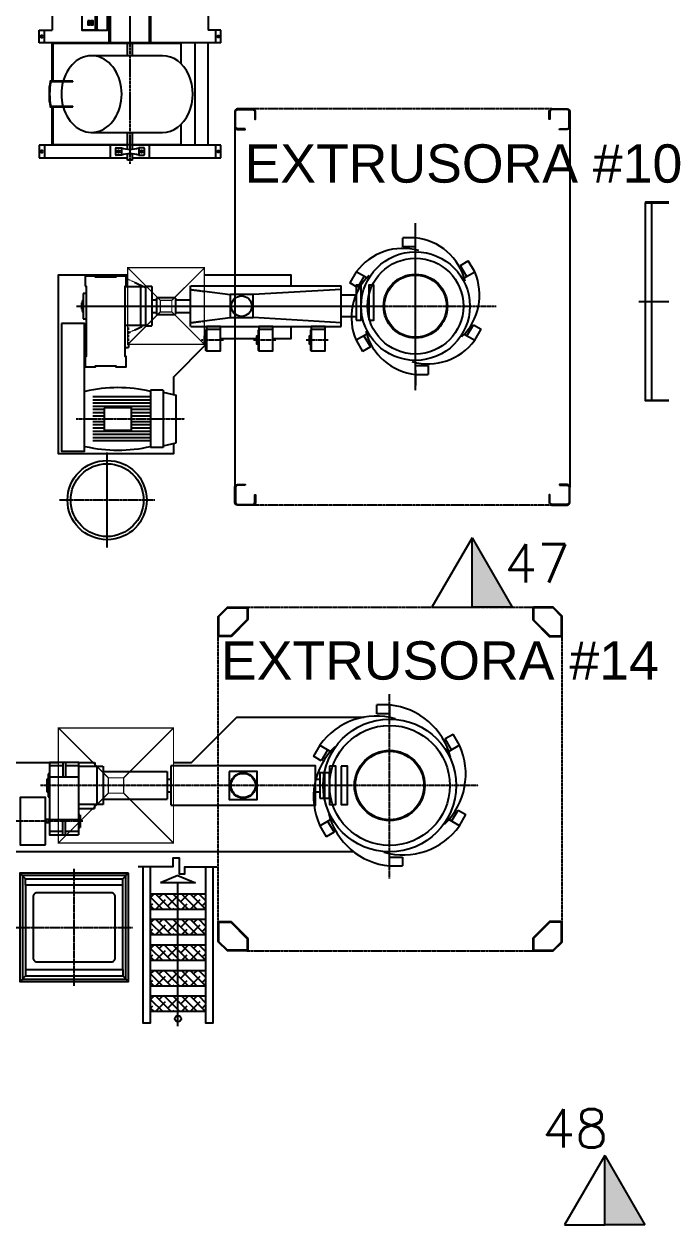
# Model space of a CAD drawing. Header units: millimetres. Extents: x -107 to 237943, y 136 to 168336.
# Drawn here: x 59590 to 64570, y 104794 to 114194 of the extents above; entities that cross this region are included whole.
import ezdxf

# ---------------------------------------------------------------- set-up
doc = ezdxf.new("R2010")
doc.units = ezdxf.units.MM
doc.linetypes.add('CENTER2', pattern=[28.575, 19.05, -3.175, 3.175, -3.175])
doc.linetypes.add('HIDDEN2', pattern=[4.7625, 3.175, -1.5875])
for name, color, linetype in [('estructura metálica', 7, 'Continuous'), ('Extintores CO2', 1, 'Continuous'), ('Extintores pqs', 5, 'Continuous'), ('Hidrantes', 5, 'Continuous'), ('maquinaria', 7, 'Continuous'), ('textos', 7, 'Continuous')]:
    doc.layers.add(name, color=color, linetype=linetype)
doc.styles.get("Standard").update_dxf_attribs({"font": 'romans.shx', "width": 0.87})
doc.styles.add('style1', font='arial.ttf')

# ---------------------------------------------------------------- blocks, each defined once
blk = doc.blocks.new('dmp 1')
at = {"color": 156}
for p, q in [((-405, 405), (-425, 425)), ((-380, 380), (-405, 405)), ((380, 380), (-380, 380)), ((-380, 330), (-380, 380)), ((380, 380), (405, 405)), ((380, 330), (380, 380)), ((405, 405), (425, 425)), ((-380, -330), (-380, -380)), ((380, -330), (380, -380)), ((-405, -405), (-425, -425)), ((-380, -380), (-405, -405)), ((380, -380), (-380, -380)), ((380, -380), (405, -405)), ((405, -405), (425, -425))]:
    blk.add_line(p, q, dxfattribs=at)
at = {"linetype": 'CENTER2', "ltscale": 0.1}
for p, q in [((0, 459), (0, -459)), ((459, 0), (-459, 0))]:
    blk.add_line(p, q, dxfattribs=at)
at = {"color": 156}
for points in [[(-425, -425), (425, -425), (425, 425), (-425, 425)], [(-405, -405), (405, -405), (405, 405), (-405, 405)], [(-380, -330), (380, -330), (380, 330), (-380, 330)]]:
    blk.add_lwpolyline(points, close=True, dxfattribs=at)
blk.add_lwpolyline([(-290, -270), (290, -270, 0.414214), (320, -240), (320, 240, 0.414214), (290, 270), (-290, 270, 0.414214), (-320, 240), (-320, -240, 0.414214)], format="xyb", close=True, dxfattribs=at)
blk = doc.blocks.new('escal')
at = {"layer": 'estructura metálica'}
h = blk.add_hatch(dxfattribs=at)
h.set_pattern_fill('ANSI38', color=256, scale=15)
h.set_pattern_definition([(45, (-19431.2, -18593.165), (-33.67596, 33.67596), []), (135, (-19431.2, -18593.165), (-101.02788, 33.67596), [119.0625, -71.4375])])
h.paths.add_polyline_path([(-887.8, 490), (-1007.8, 490), (-1007.8, 60), (-887.8, 60)])
h = blk.add_hatch(dxfattribs=at)
h.set_pattern_fill('ANSI38', color=256, scale=15)
h.set_pattern_definition([(45, (-19231.2, -18593.165), (-33.67596, 33.67596), []), (135, (-19231.2, -18593.165), (-101.02788, 33.67596), [119.0625, -71.4375])])
h.paths.add_polyline_path([(-687.8, 490), (-807.8, 490), (-807.8, 60), (-687.8, 60)])
h = blk.add_hatch(dxfattribs=at)
h.set_pattern_fill('ANSI38', color=256, scale=15)
h.set_pattern_definition([(45, (-19031.2, -18593.165), (-33.67596, 33.67596), []), (135, (-19031.2, -18593.165), (-101.02788, 33.67596), [119.0625, -71.4375])])
h.paths.add_polyline_path([(-487.8, 490), (-607.8, 490), (-607.8, 60), (-487.8, 60)])
h = blk.add_hatch(dxfattribs=at)
h.set_pattern_fill('ANSI38', color=256, scale=15)
h.set_pattern_definition([(45, (-18831.2, -18593.165), (-33.67596, 33.67596), []), (135, (-18831.2, -18593.165), (-101.02788, 33.67596), [119.0625, -71.4375])])
h.paths.add_polyline_path([(-287.8, 490), (-407.8, 490), (-407.8, 60), (-287.8, 60)])
h = blk.add_hatch(dxfattribs=at)
h.set_pattern_fill('ANSI38', color=256, scale=15)
h.set_pattern_definition([(45, (-18631.2, -18593.165), (-33.67596, 33.67596), []), (135, (-18631.2, -18593.165), (-101.02788, 33.67596), [119.0625, -71.4375])])
h.paths.add_polyline_path([(-87.8, 490), (-207.8, 490), (-207.8, 60), (-87.8, 60)])
for p, q in [((-1007.8, 490), (-1007.8, 60)), ((-887.8, 490), (-887.8, 60)), ((-807.8, 490), (-807.8, 60)), ((-687.8, 490), (-687.8, 60)), ((-607.8, 490), (-607.8, 60)), ((-487.8, 490), (-487.8, 60)), ((-407.8, 490), (-407.8, 60)), ((-287.8, 490), (-287.8, 60)), ((-207.8, 490), (-207.8, 60)), ((-87.8, 490), (-87.8, 60)), ((-1152.9, 275), (-1094.8, 411.3)), ((-1094.8, 411.3), (-1094.8, 138.7)), ((-1152.9, 275), (-1094.8, 138.7)), ((26.6, 275), (-1094.8, 275))]:
    blk.add_line(p, q, dxfattribs=at)
for points in [[(-1222.6, -37.5), (-1222.6, 238.3), (-1292.3, 238.3), (-1292.3, 283.7), (-1167.5, 283.7), (-1167.5, 329.2), (-1222.5, 329.2), (-1222.5, 577.5)], [(-1221.4, 490), (0, 490), (0, 550), (-1221.4, 550)], [(-1221.4, 0), (0, 0), (0, 60), (-1221.4, 60)]]:
    blk.add_lwpolyline(points, dxfattribs=at)
blk.add_circle((-32.1, 275), 24.2, dxfattribs=at)
blk = doc.blocks.new('tanque')
at = {"linetype": 'CENTER2', "ltscale": 0.1}
for p, q in [((0, 372), (0, -372)), ((372, 0), (-372, 0))]:
    blk.add_line(p, q, dxfattribs=at)
for radius in [310, 285]:
    blk.add_circle((0, 0), radius)
blk = doc.blocks.new('ext #10')
at = {"layer": 'maquinaria', "linetype": 'CENTER2', "ltscale": 0.1}
for p, q in [((245, 147.6), (245, 2524.7)), ((1127.8, 138.8), (1127.8, 989.7))]:
    blk.add_line(p, q, dxfattribs=at)
at = {"layer": 'maquinaria', "color": 144}
for p, q in [((160, 2326.9), (160, 2212)), ((330, 2327), (330, 2212)), ((405, 2212), (85, 2212)), ((85, 1142), (85, 2212)), ((115, 2212), (155, 1522)), ((375, 2212), (335, 1522)), ((405, 1142), (405, 2212)), ((425, 1977), (425, 2087)), ((425, 1567), (425, 1677)), ((129.2, 1142), (155, 1342)), ((360.8, 1142), (335, 1342)), ((425, 1157), (425, 1267)), ((917.8, 820), (941.6, 920)), ((1313.9, 920), (941.6, 920)), ((1337.8, 820), (1313.9, 920)), ((902.8, 820), (902.8, 720)), ((902.8, 820), (1352.8, 820)), ((1352.8, 820), (1352.8, 720)), ((902.8, 720), (1352.8, 720)), ((955.2, 720), (955.2, 267.9)), ((980.2, 720), (980.2, 267.9)), ((1005.2, 720), (1005.2, 267.9)), ((1030.2, 720), (1030.2, 267.9)), ((1055.2, 720), (1055.2, 572.7)), ((1080.2, 720), (1080.2, 572.7)), ((1105.2, 720), (1105.2, 572.7)), ((1150.3, 720), (1150.3, 572.7)), ((1175.3, 720), (1175.3, 572.7)), ((1200.3, 720), (1200.3, 572.7)), ((1225.3, 720), (1225.3, 267.9)), ((1250.3, 720), (1250.3, 267.9)), ((1275.3, 720), (1275.3, 267.9)), ((1300.3, 720), (1300.3, 267.9)), ((545, 547), (570, 547)), ((570, 522), (570, 547)), ((1055.2, 357.3), (1055.2, 267.9)), ((1080.2, 357.3), (1080.2, 267.9)), ((1105.2, 357.3), (1105.2, 267.9)), ((1150.3, 357.3), (1150.3, 267.9)), ((1175.3, 357.3), (1175.3, 267.9)), ((1200.3, 357.3), (1200.3, 267.9)), ((145, 218), (145, 193)), ((145, 193), (345, 193)), ((195, 193), (203, 185)), ((287, 185), (295, 193)), ((345, 193), (345, 218)), ((203, 185), (287, 185)), ((220, 185), (220, 180)), ((220, 180), (270, 180)), ((270, 180), (270, 185))]:
    blk.add_line(p, q, dxfattribs=at)
at = {"layer": 'maquinaria', "linetype": 'CENTER2', "ltscale": 0.05}
for p, q in [((510, 1936.4), (510, 2110.4)), ((510, 1526.4), (510, 1700.4)), ((510, 1116.4), (510, 1290.4))]:
    blk.add_line(p, q, dxfattribs=at)
at = {"layer": 'maquinaria', "color": 144, "linetype": 'HIDDEN2', "ltscale": 0.15}
for p, q in [((85, 1032), (85, 1141.5)), ((115, 1032), (129.2, 1142)), ((375, 1032), (360.8, 1142)), ((405, 1032), (405, 1142)), ((405, 1032), (85, 1032)), ((195, 917), (195, 1032)), ((295, 917), (295, 1032)), ((195, 732), (195, 767)), ((295, 732), (295, 767)), ((28.5, 530), (95, 674.3)), ((400, 732), (90, 732)), ((90, 681.2), (90, 732)), ((90, 681.2), (400, 681.2)), ((95, 681.2), (95, 522)), ((395, 522), (395, 681.2)), ((454.6, 547), (395, 674.3)), ((400, 681.2), (400, 732)), ((95, 641.2), (395, 641.2))]:
    blk.add_line(p, q, dxfattribs=at)
at = {"layer": 'maquinaria', "color": 144, "linetype": 'HIDDEN2', "ltscale": 6}
blk.add_line((545, 547), (395, 547), dxfattribs=at)
at = {"layer": 'maquinaria', "color": 144}
for points in [[(355, 2427), (355, 2467), (80, 2467), (80, 2427)], [(355, 2327), (355, 2367), (80, 2367), (80, 2327)], [(405, 1977), (595, 1977), (595, 2087), (405, 2087)], [(430, 1971), (590, 1971), (590, 1977), (430, 1977)], [(477.8, 1971), (542.2, 1971), (542.2, 1962.3), (477.8, 1962.3)], [(405, 1567), (595, 1567), (595, 1677), (405, 1677)], [(155, 1342), (335, 1342), (335, 1522), (155, 1522)], [(430, 1561), (590, 1561), (590, 1567), (430, 1567)], [(477.8, 1561), (542.2, 1561), (542.2, 1552.3), (477.8, 1552.3)], [(405, 1157), (595, 1157), (595, 1267), (405, 1267)], [(430, 1151), (590, 1151), (590, 1157), (430, 1157)], [(477.8, 1151), (542.2, 1151), (542.2, 1142.3), (477.8, 1142.3)], [(1040.5, 357.3), (1215, 357.3), (1215, 572.7), (1040.5, 572.7)], [(90, 210), (90, 218), (640, 218), (640, 210), (720, 210), (720, 290.9), (712, 290.9), (712, 449.1), (720, 449.1), (720, 530), (640, 530), (640, 522), (90, 522), (90, 530), (10, 530), (10, 449.1), (18, 449.1), (18, 290.9), (10, 290.9), (10, 210)]]:
    blk.add_lwpolyline(points, close=True, dxfattribs=at)
at = {"layer": 'maquinaria'}
for points in [[(0, 1142), (0, 1817), (85, 1817)], [(405, 1817), (500, 1817), (500, 1677)], [(500, 1552.3), (500, 1267)], [(549, 1151), (800, 900), (936.9, 900)], [(1318.7, 900), (1400, 900), (1400, 0), (0, 0), (0, 542)]]:
    blk.add_lwpolyline(points, dxfattribs=at)
at = {"layer": 'maquinaria', "color": 115, "const_width": 10}
for points in [[(-55, 542), (545, 542), (545, 1142), (-55, 1142)], [(200, 797), (290, 797), (290, 887), (200, 887)]]:
    blk.add_lwpolyline(points, close=True, dxfattribs=at)
for points in [[(-55, 1142), (200, 887)], [(545, 1142), (290, 887)], [(200, 797), (-55, 542)], [(290, 797), (545, 542)]]:
    blk.add_lwpolyline(points, dxfattribs=at)
at = {"layer": 'maquinaria', "color": 144, "linetype": 'HIDDEN2', "ltscale": 0.15}
blk.add_lwpolyline([(180, 767), (310, 767), (310, 917), (180, 917)], close=True, dxfattribs=at)
at = {"layer": 'maquinaria', "color": 10}
blk.add_lwpolyline([(380, 25), (1380, 25), (1380, 205), (380, 205)], close=True, dxfattribs=at)
at = {"layer": 'maquinaria', "color": 144}
blk.add_circle((245, 1432), 80, dxfattribs=at)
for centre, start, end in [((1988.2, 465), 166.66081, 193.33919), ((267.3, 465), 346.66081, 13.33919)]:
    blk.add_arc(centre, 1105.3, start, end, dxfattribs=at)
blk = doc.blocks.new('*U31')
at = {"layer": 'maquinaria'}
for p, q in [((-50, -35), (-50, 35)), ((50, 35), (-50, 35)), ((50, -35), (-50, -35))]:
    blk.add_line(p, q, dxfattribs=at)
blk = doc.blocks.new('*U32')
at = {"layer": 'maquinaria', "color": 0, "linetype": 'ByBlock', "lineweight": -2, "transparency": 16777216}
blk.add_blockref('*U31', (182859.4, 64639.3), dxfattribs=at)
for p, rotation in [((183317.4, 64432.6), 299.9999999999999), ((182451.4, 64346), 59.99999999999996), ((183367.4, 63932.6), 239.9999999999999), ((182501.4, 63846), 120), ((182959.4, 63639.3), 180)]:
    blk.add_blockref('*U31', p, dxfattribs=dict(at, rotation=rotation))
blk = doc.blocks.new('reb-10')
at = {"layer": 'maquinaria', "linetype": 'CENTER2', "ltscale": 0.05}
for p, q in [((-340, 950.9), (-340, -950.9)), ((0, 950.9), (0, -950.9)), ((-1010, 851.4), (-1010, -851.4)), ((-750, 851.4), (-750, -851.4)), ((-1785, 838.3), (-1785, -838.3))]:
    blk.add_line(p, q, dxfattribs=at)
at = {"layer": 'maquinaria', "color": 146}
for p, q in [((-2150, -772.5), (-2150, 772.5)), ((-2100, -772.5), (-2100, 772.5)), ((-1140, 792.5), (-1140, 777.5)), ((-1010, 792.5), (-1010, 777.5)), ((-890, 792.5), (-890, 777.5)), ((-890, 777.5), (-890, 727.5)), ((-400, 792.5), (-400, 777.5)), ((-280, 777.5), (-280, 727.5)), ((-140, 777.5), (-40, 777.5)), ((-40, 777.5), (-40, 727.5)), ((-360, 727.5), (-890, 727.5)), ((-20, 727.5), (-320, 727.5)), ((-220, 747.5), (-280, 747.5)), ((-20, 747.5), (-40, 747.5)), ((-360, -727.5), (-890, -727.5)), ((-890, -792.5), (-890, -727.5)), ((-20, -727.5), (-320, -727.5)), ((-280, -777.5), (-280, -727.5)), ((-220, -747.5), (-280, -747.5)), ((-40, -777.5), (-40, -727.5)), ((-20, -747.5), (-40, -747.5)), ((-1140, -777.5), (-1140, -792.5)), ((-1010, -792.5), (-1010, -777.5)), ((-400, -792.5), (-400, -777.5)), ((-140, -777.5), (-40, -777.5))]:
    blk.add_line(p, q, dxfattribs=at)
at = {"layer": 'maquinaria', "linetype": 'CENTER2', "ltscale": 0.2}
blk.add_line((-2202.6, 0), (319.5, 0), dxfattribs=at)
at = {"layer": 'maquinaria'}
for points in [[(-330, 767.5), (-330, 922.5), (-350, 922.5), (-350, 767.5)], [(10, 767.5), (10, 922.5), (-10, 922.5), (-10, 767.5)], [(-1775, 697.5), (-1775, 812.5), (-1795, 812.5), (-1795, 697.5)], [(-980, 792.5), (-980, 812.5), (-1040, 812.5), (-1040, 792.5)], [(-1040, 777.5), (-1040, 625)], [(-980, 625), (-980, 777.5)], [(-720, 792.5), (-720, 812.5), (-780, 812.5), (-780, 792.5)], [(-320, 672.5), (-320, 767.5), (-360, 767.5), (-360, 672.5)], [(20, 672.5), (20, 767.5), (-20, 767.5), (-20, 672.5)], [(-780, 727.5), (-780, 625)], [(-720, 625), (-720, 727.5)], [(-1040, -777.5), (-1040, -625)], [(-980, -625), (-980, -777.5)], [(-780, -727.5), (-780, -625)], [(-720, -625), (-720, -727.5)], [(-1775, -697.5), (-1775, -812.5), (-1795, -812.5), (-1795, -697.5)], [(-320, -672.5), (-320, -767.5), (-360, -767.5), (-360, -672.5)], [(20, -672.5), (20, -767.5), (-20, -767.5), (-20, -672.5)], [(-980, -792.5), (-980, -812.5), (-1040, -812.5), (-1040, -792.5)], [(-720, -792.5), (-720, -812.5), (-780, -812.5), (-780, -792.5)], [(-330, -767.5), (-330, -922.5), (-350, -922.5), (-350, -767.5)], [(10, -767.5), (10, -922.5), (-10, -922.5), (-10, -767.5)]]:
    blk.add_lwpolyline(points, dxfattribs=at)
at = {"layer": 'maquinaria', "color": 146}
for points in [[(-1540, 777.5), (-2150, 777.5), (-2150, 772.5), (-1540, 772.5)], [(-200, 747.5), (-220, 747.5), (-220, 727.5), (-200, 727.5)], [(40, 747.5), (20, 747.5), (20, 727.5), (40, 727.5)], [(-200, -747.5), (-220, -747.5), (-220, -727.5), (-200, -727.5)], [(40, -747.5), (20, -747.5), (20, -727.5), (40, -727.5)], [(-1540, -777.5), (-2150, -777.5), (-2150, -772.5), (-1540, -772.5)]]:
    blk.add_lwpolyline(points, close=True, dxfattribs=at)
for points in [[(-350, 792.5), (-1690, 792.5), (-1690, 777.5), (-350, 777.5)], [(-330, 777.5), (-140, 777.5), (-140, 792.5), (-330, 792.5)], [(-350, -792.5), (-1690, -792.5), (-1690, -777.5), (-350, -777.5)], [(-330, -777.5), (-140, -777.5), (-140, -792.5), (-330, -792.5)]]:
    blk.add_lwpolyline(points, dxfattribs=at)
at = {"layer": 'maquinaria'}
for points in [[(-1710, 697.5), (-1860, 697.5), (-1860, -697.5), (-1710, -697.5)], [(-305, 672.5), (-375, 672.5), (-375, -672.5), (-305, -672.5)], [(35, 672.5), (-35, 672.5), (-35, -672.5), (35, -672.5)], [(-885, 625), (-1135, 625), (-1135, -625), (-885, -625)], [(-625, 625), (-875, 625), (-875, -625), (-625, -625)]]:
    blk.add_lwpolyline(points, close=True, dxfattribs=at)
at = {"layer": 'maquinaria', "color": 4}
blk.add_lwpolyline([(250, 480), (-250, 480), (-250, -480), (250, -480)], close=True, dxfattribs=at)
blk = doc.blocks.new('mezc 5')
at = {"layer": 'maquinaria'}
for p, q in [((710, 0), (-710, 0)), ((-710, 0), (-710, -100)), ((-670, 0), (-670, -100)), ((-162.5, -460), (-162.5, 0)), ((-152.5, -460), (-152.5, 0)), ((152.5, -460), (152.5, 0)), ((162.5, -460), (162.5, 0)), ((670, 0), (670, -100)), ((710, 0), (710, -100)), ((-710, -100), (-610, -100)), ((-610, -100), (-610, -360)), ((-378.2, -100), (-246.5, -100)), ((-269.5, -360), (-269.5, -100)), ((-256.2, -360), (-256.2, -100)), ((610, -100), (610, -360)), ((710, -100), (610, -100)), ((-710, -460), (-710, -360)), ((-710, -360), (-610, -360)), ((-670, -460), (-670, -360)), ((-246.5, -360), (-378.2, -360)), ((710, -360), (610, -360)), ((670, -460), (670, -360)), ((710, -460), (710, -360)), ((710, -460), (-710, -460)), ((-610, -760), (-610, -460)), ((-20, -560), (-20, -460)), ((20, -560), (20, -460)), ((510, -1260), (510, -460)), ((610, -1260), (610, -460)), ((255.1, -560), (-301.1, -560)), ((-446.7, -765), (-446.7, -760)), ((-610, -1260), (-610, -960)), ((-446.7, -960), (-446.7, -955)), ((-301.1, -1160), (255.1, -1160)), ((-20, -1291.8), (-20, -1160)), ((20, -1291.8), (20, -1160)), ((-20, -1260), (-710, -1260)), ((-710, -1260), (-710, -1360)), ((-670, -1260), (-670, -1360)), ((-152.5, -1360), (-152.5, -1260)), ((-112, -1335.6), (-112, -1284.4)), ((-108, -1280.4), (-68, -1280.4)), ((-68, -1280.4), (-68, -1339.6)), ((710, -1260), (20, -1260)), ((108, -1280.4), (68, -1280.4)), ((68, -1280.4), (68, -1339.6)), ((112, -1335.6), (112, -1284.4)), ((152.5, -1360), (152.5, -1260)), ((670, -1360), (670, -1260)), ((710, -1360), (710, -1260)), ((-710, -1360), (-20, -1360)), ((-68, -1339.6), (-108, -1339.6)), ((-20, -1376.8), (-20, -1328.2)), ((20, -1376.8), (-20, -1376.8)), ((20, -1376.8), (20, -1328.2)), ((20, -1360), (710, -1360)), ((68, -1339.6), (108, -1339.6))]:
    blk.add_line(p, q, dxfattribs=at)
at = {"layer": 'maquinaria', "linetype": 'CENTER2'}
blk.add_line((0, -1406.1), (0, 37), dxfattribs=at)
at = {"layer": 'maquinaria'}
for points in [[(-680.7, -50), (-685.4, -58), (-694.6, -58), (-699.3, -50), (-694.6, -42), (-685.4, -42)], [(680.7, -50), (685.4, -58), (694.6, -58), (699.3, -50), (694.6, -42), (685.4, -42)], [(-378.2, -100), (-378.2, -360), (-176.5, -360), (-176.5, -100)], [(-680.7, -410), (-685.4, -402), (-694.6, -402), (-699.3, -410), (-694.6, -418), (-685.4, -418)], [(680.7, -410), (685.4, -402), (694.6, -402), (699.3, -410), (694.6, -418), (685.4, -418)], [(-680.7, -1310), (-685.4, -1302), (-694.6, -1302), (-699.3, -1310), (-694.6, -1318), (-685.4, -1318)], [(-95.6, -1306.8), (-90, -1303.5), (-84.4, -1306.8), (-84.4, -1313.2), (-90, -1316.5), (-95.6, -1313.2)], [(95.6, -1306.8), (90, -1303.5), (84.4, -1306.8), (84.4, -1313.2), (90, -1316.5), (95.6, -1313.2)], [(680.7, -1310), (685.4, -1302), (694.6, -1302), (699.3, -1310), (694.6, -1318), (685.4, -1318)]]:
    blk.add_lwpolyline(points, close=True, dxfattribs=at)
at = {"layer": 'maquinaria', "color": 84}
blk.add_lwpolyline([(-330.8, -287.7), (-330.8, -317.7), (-314.2, -317.7), (-314.2, -287.7)], close=True, dxfattribs=at)
at = {"layer": 'maquinaria', "color": 2}
blk.add_lwpolyline([(-305.8, -287.7), (-305.8, -317.7), (-314.2, -317.7), (-314.2, -287.7)], close=True, dxfattribs=at)
at = {"layer": 'maquinaria', "color": 1}
blk.add_lwpolyline([(-305.8, -287.7), (-305.8, -317.7), (-288.6, -317.7), (-288.6, -287.7)], close=True, dxfattribs=at)
at = {"layer": 'maquinaria', "color": 156}
for points in [[(398.7, -622), (398.7, -465), (-605, -465), (-605, -760)], [(-605, -960), (-605, -1255), (398.7, -1255), (398.7, -1098)]]:
    blk.add_lwpolyline(points, dxfattribs=at)
at = {"layer": 'maquinaria'}
for points in [[(-446.7, -760), (-624.3, -760, 0.093536), (-624.3, -960), (-446.7, -960)], [(-446.7, -765), (-620.1, -765, 0.089627), (-620.1, -955), (-446.7, -955)]]:
    blk.add_lwpolyline(points, format="xyb", dxfattribs=at)
for centre, radius in [((-90, -1310), 10.8), ((-90, -1310), 6.47), ((90, -1310), 10.8), ((90, -1310), 6.47)]:
    blk.add_circle(centre, radius, dxfattribs=at)
for centre, radius, start, end in [((-108, -1284.4), 4, 90, 180), ((5.3, -1077.9), 215.3, 250.09429, 268.58502), ((-5.3, -1077.9), 215.3, 271.41498, 289.90571), ((108, -1284.4), 4, 0, 90), ((-108, -1335.6), 4, 180, 270), ((5.3, -1542.1), 215.3, 91.41498, 109.90571), ((-5.3, -1542.1), 215.3, 70.09429, 88.58502), ((108, -1335.6), 4, 270, 0)]:
    blk.add_arc(centre, radius, start, end, dxfattribs=at)
for centre, start_param, end_param in [((-301.1, -860), 5.052226, 10.655737), ((255.1, -860), 0, 3.141593), ((-301.1, -860), 4.390176, 5.034602)]:
    blk.add_ellipse(centre, major_axis=(0, -300), ratio=0.786333, start_param=start_param, end_param=end_param, dxfattribs=at)
blk = doc.blocks.new('A$C375343D7')
at = {"layer": 'Extintores pqs', "lineweight": -2}
blk.add_hatch(color=256, dxfattribs=at).paths.add_polyline_path([(0, 0.9), (0, 0), (0.52, 0)])
for p, q in [((0, 0.9), (-0.52, 0)), ((0, 0), (0, 0.9)), ((0, 0.9), (0.52, 0)), ((-0.52, 0), (0, 0)), ((0.52, 0), (0, 0))]:
    blk.add_line(p, q, dxfattribs=at)

msp = doc.modelspace()

# ---------------------------------------------------------------- linework, layer by layer
at = {"layer": 'estructura metálica', "color": 5, "linetype": 'CENTER2', "ltscale": 0.1}
for p, q in [((63717.4, 113529.3), (61378.7, 113529.3)), ((61238.7, 113389.3), (61238.7, 110569.3)), ((63857.4, 113389.3), (63857.4, 110569.3)), ((63717.4, 110429.3), (61378.7, 110429.3)), ((61331.7, 109629.3), (63575.7, 109629.3)), ((61108.7, 107162.3), (61108.7, 109406.3)), ((63798.7, 107162.3), (63798.7, 109406.3)), ((61331.7, 106939.3), (63575.7, 106939.3))]:
    msp.add_line(p, q, dxfattribs=at)
at = {"layer": 'estructura metálica', "color": 5}
msp.add_line((61115.7, 109411.3), (61108.7, 109411.3), dxfattribs=at)
for points in [[(61318.7, 113374.3), (61258.7, 113374.3, -0.414214), (61243.7, 113389.3), (61243.7, 113509.3, -0.414214), (61258.7, 113524.3), (61378.7, 113524.3, -0.414214), (61393.7, 113509.3), (61393.7, 113449.3), (61398.7, 113449.3), (61398.7, 113509.3, 0.414214), (61378.7, 113529.3), (61258.7, 113529.3, 0.414214), (61238.7, 113509.3), (61238.7, 113389.3, 0.414214), (61258.7, 113369.3), (61318.7, 113369.3)], [(63777.4, 113374.3), (63837.4, 113374.3, 0.414214), (63852.4, 113389.3), (63852.4, 113509.3, 0.414214), (63837.4, 113524.3), (63717.4, 113524.3, 0.414214), (63702.4, 113509.3), (63702.4, 113449.3), (63697.4, 113449.3), (63697.4, 113509.3, -0.414214), (63717.4, 113529.3), (63837.4, 113529.3, -0.414214), (63857.4, 113509.3), (63857.4, 113389.3, -0.414214), (63837.4, 113369.3), (63777.4, 113369.3)], [(61318.7, 110584.3), (61258.7, 110584.3, 0.414214), (61243.7, 110569.3), (61243.7, 110449.3, 0.414214), (61258.7, 110434.3), (61378.7, 110434.3, 0.414214), (61393.7, 110449.3), (61393.7, 110509.3), (61398.7, 110509.3), (61398.7, 110449.3, -0.414214), (61378.7, 110429.3), (61258.7, 110429.3, -0.414214), (61238.7, 110449.3), (61238.7, 110569.3, -0.414214), (61258.7, 110589.3), (61318.7, 110589.3)], [(63777.4, 110584.3), (63837.4, 110584.3, -0.414214), (63852.4, 110569.3), (63852.4, 110449.3, -0.414214), (63837.4, 110434.3), (63717.4, 110434.3, -0.414214), (63702.4, 110449.3), (63702.4, 110509.3), (63697.4, 110509.3), (63697.4, 110449.3, 0.414214), (63717.4, 110429.3), (63837.4, 110429.3, 0.414214), (63857.4, 110449.3), (63857.4, 110569.3, 0.414214), (63837.4, 110589.3), (63777.4, 110589.3)], [(61110.8, 109560.6), (61177.4, 109627.3, -0.198912), (61182.3, 109629.3), (61331.7, 109629.3, -0.414214), (61338.7, 109622.3), (61338.7, 109532.2, -0.198912), (61336.7, 109527.3), (61210.8, 109401.4, -0.198912), (61205.8, 109399.3), (61115.7, 109399.3, -0.414214), (61108.7, 109406.3), (61108.7, 109555.7, -0.198912)], [(61114.3, 109557.1), (61180.9, 109623.7, -0.198912), (61182.3, 109624.3), (61331.7, 109624.3, -0.414214), (61333.7, 109622.3), (61333.7, 109532.2, -0.198912), (61333.2, 109530.8), (61207.3, 109404.9, -0.198912), (61205.8, 109404.3), (61115.7, 109404.3, -0.414214), (61113.7, 109406.3), (61113.7, 109555.7, -0.198912)], [(63796.7, 109560.6), (63730.1, 109627.3, 0.198912), (63725.1, 109629.3), (63575.7, 109629.3, 0.414214), (63568.7, 109622.3), (63568.7, 109532.2, 0.198912), (63570.8, 109527.3), (63696.7, 109401.4, 0.198912), (63701.6, 109399.3), (63791.7, 109399.3, 0.414214), (63798.7, 109406.3), (63798.7, 109555.7, 0.198912)], [(63793.2, 109557.1), (63726.5, 109623.7, 0.198912), (63725.1, 109624.3), (63575.7, 109624.3, 0.414214), (63573.7, 109622.3), (63573.7, 109532.2, 0.198912), (63574.3, 109530.8), (63700.2, 109404.9, 0.198912), (63701.6, 109404.3), (63791.7, 109404.3, 0.414214), (63793.7, 109406.3), (63793.7, 109555.7, 0.198912)], [(61177.4, 106941.4), (61110.8, 107008, -0.198912), (61108.7, 107012.9), (61108.7, 107162.3, -0.414214), (61115.7, 107169.3), (61205.8, 107169.3, -0.198912), (61210.8, 107167.3), (61336.7, 107041.4, -0.198912), (61338.7, 107036.4), (61338.7, 106946.3, -0.414214), (61331.7, 106939.3), (61182.3, 106939.3, -0.198912)], [(61180.9, 106944.9), (61114.3, 107011.5, -0.198912), (61113.7, 107012.9), (61113.7, 107162.3, -0.414214), (61115.7, 107164.3), (61205.8, 107164.3, -0.198912), (61207.3, 107163.7), (61333.2, 107037.8, -0.198912), (61333.7, 107036.4), (61333.7, 106946.3, -0.414214), (61331.7, 106944.3), (61182.3, 106944.3, -0.198912)], [(63730.1, 106941.4), (63796.7, 107008, 0.198912), (63798.7, 107012.9), (63798.7, 107162.3, 0.414214), (63791.7, 107169.3), (63701.6, 107169.3, 0.198912), (63696.7, 107167.3), (63570.8, 107041.4, 0.198912), (63568.7, 107036.4), (63568.7, 106946.3, 0.414214), (63575.7, 106939.3), (63725.1, 106939.3, 0.198912)], [(63726.5, 106944.9), (63793.2, 107011.5, 0.198912), (63793.7, 107012.9), (63793.7, 107162.3, 0.414214), (63791.7, 107164.3), (63701.6, 107164.3, 0.198912), (63700.2, 107163.7), (63574.3, 107037.8, 0.198912), (63573.7, 107036.4), (63573.7, 106946.3, 0.414214), (63575.7, 106944.3), (63725.1, 106944.3, 0.198912)]]:
    msp.add_lwpolyline(points, format="xyb", close=True, dxfattribs=at)
at = {"layer": 'maquinaria', "linetype": 'CENTER2', "ltscale": 0.1}
for p, q in [((62650.7, 111325), (62650.7, 112636.3)), ((60001.3, 111986.3), (63281.7, 111986.3))]:
    msp.add_line(p, q, dxfattribs=at)
at = {"layer": 'maquinaria'}
for p, q in [((62269.1, 112206.7), (62187.4, 112253.8)), ((63032.4, 112206.7), (63114.1, 112253.8)), ((62269.1, 111766), (62187.4, 111718.8)), ((63032.4, 111766), (63114.1, 111718.8)), ((62650.7, 111484.3), (62650.7, 111364.3)), ((62348.7, 108794.3), (62348.7, 108864.3)), ((62448.7, 108864.3), (62348.7, 108864.3)), ((62448.7, 108864.3), (62448.7, 108764.3)), ((62448.7, 108794.3), (62348.7, 108794.3)), ((62883.7, 108600.9), (62944.3, 108635.9)), ((62933.7, 108514.3), (62883.7, 108600.9)), ((62994.3, 108549.3), (62944.3, 108635.9)), ((61903.1, 108549.3), (61853.1, 108462.7)), ((61903.2, 108549.3), (61986.4, 108501.2)), ((61963.8, 108514.3), (61913.8, 108427.7)), ((62994.3, 108549.3), (62911.1, 108501.2)), ((61913.8, 108427.7), (61853.1, 108462.7)), ((62933.7, 107954.3), (62983.7, 108040.9)), ((62983.7, 108040.9), (63044.3, 108005.9)), ((59788.7, 107966.8), (59758.7, 107966.8)), ((59788.7, 107941.8), (59758.7, 107941.8)), ((61903.1, 107919.3), (61953.1, 107832.7)), ((61903.2, 107919.3), (61986.4, 107967.4)), ((61963.8, 107954.3), (62013.8, 107867.7)), ((62994.3, 107919.3), (62911.1, 107967.4)), ((62994.3, 107919.3), (63044.3, 108005.9)), ((62013.8, 107867.7), (61953.1, 107832.7)), ((62448.7, 107604.3), (62448.7, 107704.3)), ((62448.7, 107674.3), (62548.7, 107674.3)), ((62548.7, 107674.3), (62548.7, 107604.3)), ((62448.7, 107604.3), (62548.7, 107604.3))]:
    msp.add_line(p, q, dxfattribs=at)
at = {"layer": 'maquinaria', "linetype": 'CENTER2', "ltscale": 0.05}
for p, q in [((62448.7, 107507.4), (62448.7, 108949.9)), ((63143.6, 108234.3), (59719.1, 108234.3)), ((60050, 107954.3), (58842.3, 107954.3))]:
    msp.add_line(p, q, dxfattribs=at)
at = {"layer": 'maquinaria', "color": 144}
for p, q in [((59858.7, 108389.3), (59788.7, 108389.3)), ((59788.7, 108324.3), (59778.7, 108324.3)), ((59778.7, 108324.3), (59778.7, 108144.3)), ((59858.7, 108299.3), (59788.7, 108299.3)), ((59778.7, 108284.3), (59768.7, 108284.3)), ((59768.7, 108284.3), (59768.7, 108184.3)), ((61868.7, 108284.3), (61903.7, 108284.3)), ((59768.7, 108184.3), (59778.7, 108184.3)), ((59778.7, 108144.3), (59788.7, 108144.3)), ((61868.7, 108184.3), (61903.7, 108184.3)), ((59858.7, 107964.3), (59788.7, 107964.3)), ((59858.7, 107874.3), (59788.7, 107874.3))]:
    msp.add_line(p, q, dxfattribs=at)
at = {"layer": 'maquinaria', "color": 144, "linetype": 'HIDDEN2', "ltscale": 0.15}
for p, q in [((59893.7, 108389.3), (59860.6, 108389.3)), ((59893.7, 108414.3), (59893.7, 108299.3)), ((59913.7, 108414.3), (59913.7, 108299.3)), ((60018.7, 108389.3), (59913.7, 108389.3)), ((60018.7, 108414.3), (60143.7, 108414.3)), ((60018.7, 108384.3), (60208.7, 108384.3)), ((60143.7, 108414.3), (60143.7, 108384.3)), ((60158.7, 108384.3), (60158.7, 108084.3)), ((60208.7, 108384.3), (60208.7, 108084.3)), ((60018.7, 108299.3), (59860.6, 108299.3)), ((60708.7, 108284.3), (60738.7, 108284.3)), ((60708.7, 108184.3), (60738.7, 108184.3)), ((60208.7, 108084.3), (60018.7, 108084.3)), ((60018.7, 108054.3), (60143.7, 108054.3)), ((60143.7, 108054.3), (60143.7, 108084.3)), ((60018.7, 107964.3), (59860.6, 107964.3)), ((59893.7, 107849.3), (59893.7, 107964.3)), ((59913.7, 107849.3), (59913.7, 107964.3)), ((60028.7, 108004.3), (60018.7, 108004.3)), ((60028.7, 108004.3), (60028.7, 107904.3)), ((59893.7, 107874.3), (59860.6, 107874.3)), ((60018.7, 107874.3), (59913.7, 107874.3)), ((60018.7, 107904.3), (60028.7, 107904.3))]:
    msp.add_line(p, q, dxfattribs=at)
at = {"layer": 'maquinaria'}
for points in [[(60758.7, 108414.3), (60898.7, 108414.3), (61253.7, 108769.3), (62248.7, 108769.3)], [(59028.7, 108156.8), (59028.7, 108414.3), (59858.7, 108414.3)], [(62168.6, 107714.3), (59028.7, 107714.3), (59028.7, 107751.8)]]:
    msp.add_lwpolyline(points, dxfattribs=at)
at = {"layer": 'maquinaria', "color": 115, "const_width": 10}
for points in [[(59858.7, 108684.3), (59858.7, 107784.3), (60758.7, 107784.3), (60758.7, 108684.3)], [(60248.7, 108294.3), (60248.7, 108174.3), (60368.7, 108174.3), (60368.7, 108294.3)]]:
    msp.add_lwpolyline(points, close=True, dxfattribs=at)
for points in [[(60248.7, 108294.3), (59858.7, 108684.3)], [(60368.7, 108294.3), (60758.7, 108684.3)], [(60248.7, 108174.3), (59858.7, 107784.3)], [(60368.7, 108174.3), (60758.7, 107784.3)]]:
    msp.add_lwpolyline(points, dxfattribs=at)
at = {"layer": 'maquinaria', "color": 144, "ltscale": 6}
msp.add_lwpolyline([(59858.7, 108414.3), (59788.7, 108414.3), (59788.7, 107849.3), (59858.7, 107849.3)], dxfattribs=at)
at = {"layer": 'maquinaria', "color": 144, "linetype": 'HIDDEN2', "ltscale": 0.15}
for points in [[(59860.6, 107849.3), (60018.7, 107849.3), (60018.7, 108414.3), (59860.6, 108414.3)], [(60758.7, 108389.3), (60738.7, 108389.3), (60738.7, 108079.3), (60758.7, 108079.3)], [(60208.7, 108344.3), (60708.7, 108344.3), (60708.7, 108124.3), (60208.7, 108124.3)]]:
    msp.add_lwpolyline(points, dxfattribs=at)
at = {"layer": 'maquinaria', "color": 144}
msp.add_lwpolyline([(60758.7, 108079.3), (61868.7, 108079.3), (61868.7, 108389.3), (60758.7, 108389.3)], dxfattribs=at)
for points in [[(61978.7, 108384.3), (61978.7, 108084.3), (62028.7, 108084.3), (62028.7, 108384.3)], [(62068.7, 108384.3), (62068.7, 108084.3), (62118.7, 108084.3), (62118.7, 108384.3)], [(61193.7, 108344.3), (61193.7, 108124.3), (61413.7, 108124.3), (61413.7, 108344.3)], [(61903.7, 108134.3), (61933.7, 108134.3), (61933.7, 108334.3), (61903.7, 108334.3)], [(61938.7, 108134.3), (61978.7, 108134.3), (61978.7, 108334.3), (61938.7, 108334.3)]]:
    msp.add_lwpolyline(points, close=True, dxfattribs=at)
at = {"layer": 'maquinaria', "color": 10}
msp.add_lwpolyline([(59758.7, 107769.3), (59758.7, 108139.3), (59558.7, 108139.3), (59558.7, 107769.3)], close=True, dxfattribs=at)
at = {"layer": 'maquinaria'}
for centre, radius in [((62650.7, 111986.3), 425), ((62650.7, 111986.3), 375), ((62650.7, 111986.3), 250), ((62650.7, 111986.3), 243), ((62448.7, 108234.3), 520), ((62448.7, 108234.3), 470), ((62448.7, 108234.3), 275), ((62448.7, 108234.3), 268)]:
    msp.add_circle(centre, radius, dxfattribs=at)
at = {"layer": 'maquinaria', "color": 144}
for radius in [100, 95]:
    msp.add_circle((61303.7, 108234.3), radius, dxfattribs=at)
at = {"layer": 'maquinaria'}
for centre, radius, start, end in [((62600.7, 112071.8), 452.3, 14.05125, 83.64424), ((62551.7, 111985.7), 452.3, 74.05125, 143.64424), ((62699.7, 112072.4), 452.3, 314.05125, 23.64424), ((62601.7, 111900.2), 452.3, 134.05125, 203.64424), ((62700.8, 111900.8), 452.3, 194.05125, 263.64424), ((62749.8, 111986.9), 452.3, 254.05125, 323.64424), ((62398.3, 108324.2), 542.4, 13.97847, 84.66814), ((62345.7, 108235.6), 542.4, 73.97847, 144.66814), ((62396.1, 108145.7), 542.4, 133.97847, 204.66814), ((62501.4, 108322.9), 542.4, 313.97847, 24.66814), ((62499.1, 108144.4), 542.4, 193.97847, 264.66814), ((62551.8, 108233), 542.4, 253.97847, 324.66814)]:
    msp.add_arc(centre, radius, start, end, dxfattribs=at)

# ---------------------------------------------------------------- block references
for name, p, rotation in [('tanque', (60239.6, 110467.9), 270), ('dmp 1', (59981.8, 107123.9), 180)]:
    msp.add_blockref(name, p, dxfattribs=dict(rotation=rotation))
at = {"layer": 'estructura metálica', "rotation": 270}
msp.add_blockref('escal', (60518.7, 106376.3), dxfattribs=at)
at = {"layer": 'Extintores CO2', "xscale": 603.838934759394, "yscale": 603.838934759394, "zscale": 603.838934759394}
for p in [(63093.3, 109629.3), (64130.2, 104794.3)]:
    msp.add_blockref('A$C375343D7', p, dxfattribs=at)
at = {"layer": 'maquinaria'}
for name, p in [('mezc 5', (60418.7, 114506.3)), ('reb-10', (66598.7, 112021.9))]:
    msp.add_blockref(name, p, dxfattribs=at)
for name, p, rotation in [('*U32', (245560.1, 176125.7), 180), ('ext #10', (59858.7, 112231.3), 270)]:
    msp.add_blockref(name, p, dxfattribs=dict(at, rotation=rotation))

# ---------------------------------------------------------------- texts
at = {"layer": 'Hidrantes', "color": 5, "lineweight": 30}
for s, p in [('47', (63345.2, 109821.9)), ('48', (63641.5, 105399.9))]:
    msp.add_text(s, height=300.17, dxfattribs=at).set_placement(p)
at = {"layer": 'textos', "style": 'style1'}
for s, p in [('EXTRUSORA #10', (61313.9, 112952.7)), ('EXTRUSORA #14', (61129.7, 109062.7))]:
    msp.add_text(s, height=300, dxfattribs=at).set_placement(p)

doc.saveas('drawing.dxf')
